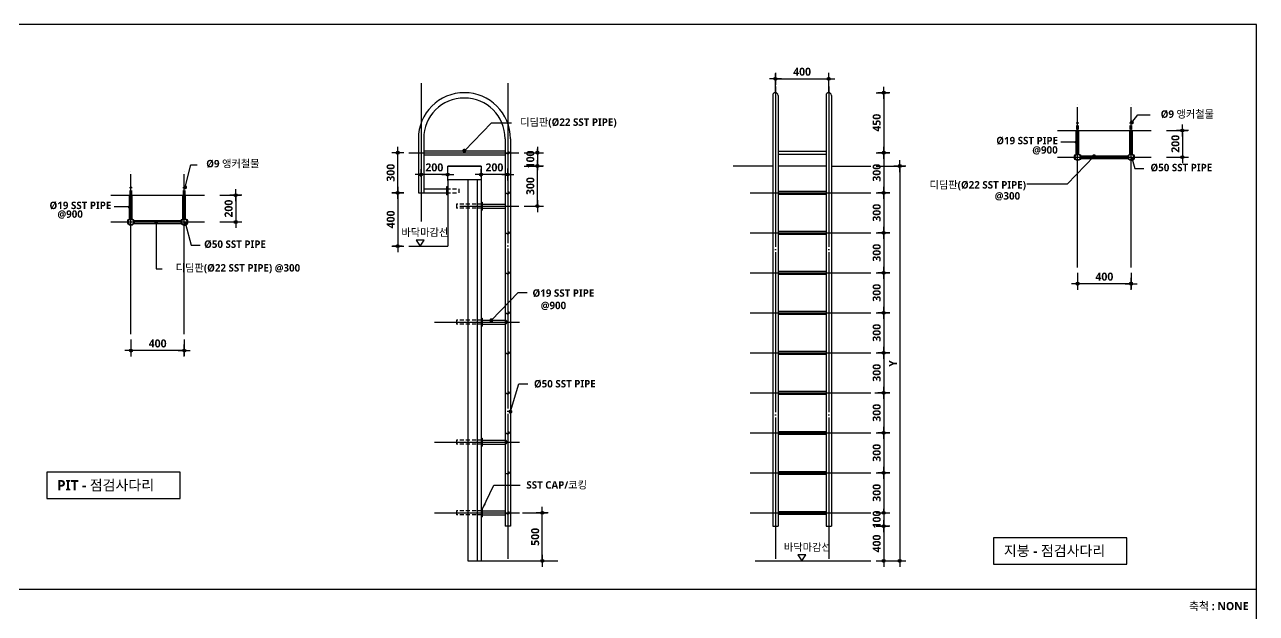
# Model space of a CAD drawing. Header units: millimetres. Extents: x 200 to 163856, y 0 to 163394.
# Drawn here: x 36280 to 40895, y 3533 to 5740 of the extents above; entities that cross this region are included whole.
import ezdxf
from ezdxf.enums import TextEntityAlignment as Align

# ---------------------------------------------------------------- set-up
doc = ezdxf.new("R2010")
doc.units = ezdxf.units.MM
doc.header["$LTSCALE"] = 10
doc.linetypes.add('CEN', pattern=[62, 60, -1, 0, -1])
doc.linetypes.add('HID', pattern=[2.3, 1.5, -0.8])
doc.layers.get('DEFPOINTS').update_dxf_attribs({"color": 181})
for name, color, linetype in [('A-ANNO-GRA1', 7, 'Continuous'), ('A-ANNO-LEAD', 4, 'Continuous'), ('A-ANNO-TEXT1', 7, 'Continuous'), ('A-ST-AXIS-DIM', 7, 'Continuous'), ('CEN', 1, 'CEN'), ('COL', 2, 'Continuous'), ('DIM', 4, 'Continuous'), ('ELE4', 4, 'Continuous'), ('HAT', 5, 'Continuous'), ('HID', 7, 'HID'), ('WALL', 3, 'Continuous')]:
    doc.layers.add(name, color=color, linetype=linetype)
doc.styles.add('2020음성 1차', font='')
doc.styles.get('2020음성 1차').set_extended_font_data('NanumGothic', bold=True)
doc.dimstyles.new('NDIM10', dxfattribs={"dimscale": 10, "dimtxt": 3, "dimasz": 0.75, "dimexe": 2, "dimexo": 2, "dimgap": 1, "dimtad": 1, "dimdec": 1, "dimdsep": 46, "dimtxsty": '2020음성 1차', "dimblk": 'Z_DOT', "dimcen": 3, "dimdle": 3, "dimclrd": 256, "dimclre": 256, "dimclrt": 3, "dimadec": 0, "dimazin": 0, "dimtfac": 1, "dimtdec": 1, "dimtix": 1, "dimtmove": 2, "dimatfit": 3, "dimfxl": 1, "dimtolj": 1, "dimtzin": 0, "dimlwd": -1, "dimlwe": -1, "dimarcsym": 0})

# ---------------------------------------------------------------- blocks, each defined once
blk = doc.blocks.new('Z_DOT')
at = {"layer": 'DIM', "color": 0}
for p, q in [((-3, 0), (3, 0)), ((0, -3), (0, 3))]:
    blk.add_line(p, q, dxfattribs=at)
for radius in [0.75, 0.375]:
    blk.add_circle((0, 0), radius, dxfattribs=at)
blk = doc.blocks.new('*D8298')
at = {"layer": 'A-ST-AXIS-DIM'}
for p, q in [((37694.4, 5109.8), (37657.7, 5109.8)), ((37677.7, 5102.3), (37677.7, 4917.3)), ((37694.4, 4909.8), (37657.7, 4909.8))]:
    blk.add_line(p, q, dxfattribs=at)
at = {"layer": 'DEFPOINTS', "color": 0}
for p in [(37714.4, 5109.8), (37677.7, 4909.8), (37714.4, 4909.8)]:
    blk.add_point(p, dxfattribs=at)
at = {"layer": 'A-ST-AXIS-DIM', "linetype": 'ByBlock', "xscale": 7.5, "yscale": 7.5, "zscale": 7.5}
for p, rotation in [((37677.7, 5109.8), 90), ((37677.7, 4909.8), 270)]:
    blk.add_blockref('Z_DOT', p, dxfattribs=dict(at, rotation=rotation))
at = {"layer": 'A-ST-AXIS-DIM', "color": 3, "insert": (37651.2, 5009.8), "char_height": 30, "attachment_point": 5, "rotation": 90, "style": '2020음성 1차'}
blk.add_mtext('\\A1;400', dxfattribs=at)
blk = doc.blocks.new('*D8299')
at = {"layer": 'A-ST-AXIS-DIM'}
for p, q in [((37699.4, 5259.8), (37657.7, 5259.8)), ((37677.7, 5117.3), (37677.7, 5252.3)), ((37699.4, 5109.8), (37657.7, 5109.8))]:
    blk.add_line(p, q, dxfattribs=at)
at = {"layer": 'DEFPOINTS', "color": 0}
for p in [(37677.7, 5259.8), (37719.4, 5259.8), (37719.4, 5109.8)]:
    blk.add_point(p, dxfattribs=at)
at = {"layer": 'A-ST-AXIS-DIM', "linetype": 'ByBlock', "xscale": 7.5, "yscale": 7.5, "zscale": 7.5}
for p, rotation in [((37677.7, 5259.8), 90), ((37677.7, 5109.8), 270)]:
    blk.add_blockref('Z_DOT', p, dxfattribs=dict(at, rotation=rotation))
at = {"layer": 'A-ST-AXIS-DIM', "color": 3, "insert": (37651.1, 5184.8), "char_height": 30, "attachment_point": 5, "rotation": 90, "style": '2020음성 1차'}
blk.add_mtext('\\A1;300', dxfattribs=at)
blk = doc.blocks.new('*D8300')
at = {"layer": 'A-ST-AXIS-DIM'}
for p, q in [((38151.1, 5209.8), (38220.9, 5209.8)), ((38200.9, 5067.3), (38200.9, 5202.3)), ((38151.1, 5059.8), (38220.9, 5059.8))]:
    blk.add_line(p, q, dxfattribs=at)
at = {"layer": 'DEFPOINTS', "color": 0}
for p in [(38131.1, 5209.8), (38200.9, 5209.8), (38131.1, 5059.8)]:
    blk.add_point(p, dxfattribs=at)
at = {"layer": 'A-ST-AXIS-DIM', "linetype": 'ByBlock', "xscale": 7.5, "yscale": 7.5, "zscale": 7.5}
for p, rotation in [((38200.9, 5209.8), 90), ((38200.9, 5059.8), 270)]:
    blk.add_blockref('Z_DOT', p, dxfattribs=dict(at, rotation=rotation))
at = {"layer": 'A-ST-AXIS-DIM', "color": 3, "insert": (38174.3, 5134.8), "char_height": 30, "attachment_point": 5, "rotation": 90, "style": '2020음성 1차'}
blk.add_mtext('\\A1;300', dxfattribs=at)
blk = doc.blocks.new('*D8301')
at = {"layer": 'A-ST-AXIS-DIM'}
for p, q in [((38200.9, 5267.3), (38200.9, 5274.8)), ((38151.1, 5259.8), (38220.9, 5259.8)), ((38200.9, 5259.8), (38200.9, 5209.8)), ((38151.1, 5209.8), (38220.9, 5209.8)), ((38200.9, 5202.3), (38200.9, 5194.8))]:
    blk.add_line(p, q, dxfattribs=at)
at = {"layer": 'DEFPOINTS', "color": 0}
for p in [(38131.1, 5259.8), (38131.1, 5209.8), (38200.9, 5209.8)]:
    blk.add_point(p, dxfattribs=at)
at = {"layer": 'A-ST-AXIS-DIM', "linetype": 'ByBlock', "xscale": 7.5, "yscale": 7.5, "zscale": 7.5}
for p, rotation in [((38200.9, 5259.8), 270), ((38200.9, 5209.8), 90)]:
    blk.add_blockref('Z_DOT', p, dxfattribs=dict(at, rotation=rotation))
at = {"layer": 'A-ST-AXIS-DIM', "color": 3, "insert": (38174.4, 5234.8), "char_height": 30, "attachment_point": 5, "rotation": 90, "style": '2020음성 1차'}
blk.add_mtext('\\A1;100', dxfattribs=at)
blk = doc.blocks.new('*D8302')
at = {"layer": 'A-ST-AXIS-DIM'}
for p, q in [((37989.8, 5169.8), (37989.8, 5198.1)), ((38082.3, 5178.1), (37997.3, 5178.1)), ((38089.8, 5169.8), (38089.8, 5198.1))]:
    blk.add_line(p, q, dxfattribs=at)
at = {"layer": 'DEFPOINTS', "color": 0}
for p in [(37989.8, 5178.1), (37989.8, 5149.8), (38089.8, 5149.8)]:
    blk.add_point(p, dxfattribs=at)
at = {"layer": 'A-ST-AXIS-DIM', "linetype": 'ByBlock', "xscale": 7.5, "yscale": 7.5, "zscale": 7.5, "rotation": 180}
blk.add_blockref('Z_DOT', (37989.8, 5178.1), dxfattribs=at)
at = {"layer": 'A-ST-AXIS-DIM', "linetype": 'ByBlock', "xscale": 7.5, "yscale": 7.5, "zscale": 7.5}
blk.add_blockref('Z_DOT', (38089.8, 5178.1), dxfattribs=at)
at = {"layer": 'A-ST-AXIS-DIM', "color": 3, "insert": (38039.8, 5204.6), "char_height": 30, "attachment_point": 5, "style": '2020음성 1차'}
blk.add_mtext('\\A1;200', dxfattribs=at)
blk = doc.blocks.new('*D8303')
at = {"layer": 'A-ST-AXIS-DIM'}
for p, q in [((37764.8, 5169.8), (37764.8, 5198.1)), ((37857.3, 5178.1), (37772.3, 5178.1)), ((37864.8, 5169.8), (37864.8, 5198.1))]:
    blk.add_line(p, q, dxfattribs=at)
at = {"layer": 'DEFPOINTS', "color": 0}
for p in [(37764.8, 5178.1), (37764.8, 5149.8), (37864.8, 5149.8)]:
    blk.add_point(p, dxfattribs=at)
at = {"layer": 'A-ST-AXIS-DIM', "linetype": 'ByBlock', "xscale": 7.5, "yscale": 7.5, "zscale": 7.5, "rotation": 180}
blk.add_blockref('Z_DOT', (37764.8, 5178.1), dxfattribs=at)
at = {"layer": 'A-ST-AXIS-DIM', "linetype": 'ByBlock', "xscale": 7.5, "yscale": 7.5, "zscale": 7.5}
blk.add_blockref('Z_DOT', (37864.8, 5178.1), dxfattribs=at)
at = {"layer": 'A-ST-AXIS-DIM', "color": 3, "insert": (37814.8, 5204.6), "char_height": 30, "attachment_point": 5, "style": '2020음성 1차'}
blk.add_mtext('\\A1;200', dxfattribs=at)
blk = doc.blocks.new('*D8304')
at = {"layer": 'A-ST-AXIS-DIM'}
for p, q in [((36677.9, 4559.4), (36677.9, 4498.2)), ((36877.9, 4559.4), (36877.9, 4498.2)), ((36870.4, 4518.2), (36685.4, 4518.2))]:
    blk.add_line(p, q, dxfattribs=at)
at = {"layer": 'DEFPOINTS', "color": 0}
for p in [(36677.9, 4579.4), (36877.9, 4579.4), (36677.9, 4518.2)]:
    blk.add_point(p, dxfattribs=at)
at = {"layer": 'A-ST-AXIS-DIM', "linetype": 'ByBlock', "xscale": 7.5, "yscale": 7.5, "zscale": 7.5, "rotation": 180}
blk.add_blockref('Z_DOT', (36677.9, 4518.2), dxfattribs=at)
at = {"layer": 'A-ST-AXIS-DIM', "linetype": 'ByBlock', "xscale": 7.5, "yscale": 7.5, "zscale": 7.5}
blk.add_blockref('Z_DOT', (36877.9, 4518.2), dxfattribs=at)
at = {"layer": 'A-ST-AXIS-DIM', "color": 3, "insert": (36777.9, 4544.6), "char_height": 30, "attachment_point": 5, "style": '2020음성 1차'}
blk.add_mtext('\\A1;400', dxfattribs=at)
blk = doc.blocks.new('*D8305')
at = {"layer": 'A-ST-AXIS-DIM'}
for p, q in [((37010.4, 5100.3), (37090.4, 5100.3)), ((37070.4, 5092.8), (37070.4, 5007.8)), ((37010.4, 5000.3), (37090.4, 5000.3))]:
    blk.add_line(p, q, dxfattribs=at)
at = {"layer": 'DEFPOINTS', "color": 0}
for p in [(36990.4, 5100.3), (36990.4, 5000.3), (37070.4, 5000.3)]:
    blk.add_point(p, dxfattribs=at)
at = {"layer": 'A-ST-AXIS-DIM', "linetype": 'ByBlock', "xscale": 7.5, "yscale": 7.5, "zscale": 7.5}
for p, rotation in [((37070.4, 5100.3), 90), ((37070.4, 5000.3), 270)]:
    blk.add_blockref('Z_DOT', p, dxfattribs=dict(at, rotation=rotation))
at = {"layer": 'A-ST-AXIS-DIM', "color": 3, "insert": (37043.9, 5050.3), "char_height": 30, "attachment_point": 5, "rotation": 90, "style": '2020음성 1차'}
blk.add_mtext('\\A1;200', dxfattribs=at)
blk = doc.blocks.new('DDOT')
at = {"color": 9}
for p, q in [((-1, 0), (1, 0)), ((0, -1), (0, 1))]:
    blk.add_line(p, q, dxfattribs=at)
for radius in [0.5, 0.25]:
    blk.add_circle((0, 0), radius, dxfattribs=at)
blk = doc.blocks.new('*D8318')
at = {"layer": 'A-ST-AXIS-DIM'}
for p, q in [((39498.8, 3917.3), (39498.8, 3924.8)), ((39470.5, 3909.8), (39518.8, 3909.8)), ((39498.8, 3909.8), (39498.8, 3859.8)), ((39470.5, 3859.8), (39518.8, 3859.8)), ((39498.8, 3852.3), (39498.8, 3844.8))]:
    blk.add_line(p, q, dxfattribs=at)
at = {"layer": 'DEFPOINTS', "color": 0}
for p in [(39450.5, 3909.8), (39450.5, 3859.8), (39498.8, 3859.8)]:
    blk.add_point(p, dxfattribs=at)
at = {"layer": 'A-ST-AXIS-DIM', "linetype": 'ByBlock', "xscale": 7.5, "yscale": 7.5, "zscale": 7.5}
for p, rotation in [((39498.8, 3909.8), 270), ((39498.8, 3859.8), 90)]:
    blk.add_blockref('Z_DOT', p, dxfattribs=dict(at, rotation=rotation))
at = {"layer": 'A-ST-AXIS-DIM', "color": 3, "insert": (39472.4, 3884.8), "char_height": 30, "attachment_point": 5, "rotation": 90, "style": '2020음성 1차'}
blk.add_mtext('\\A1;100', dxfattribs=at)
blk = doc.blocks.new('*D8319')
at = {"layer": 'A-ST-AXIS-DIM'}
for p, q in [((39470.5, 4059.8), (39518.8, 4059.8)), ((39498.8, 4052.3), (39498.8, 3917.3)), ((39470.5, 3909.8), (39518.8, 3909.8))]:
    blk.add_line(p, q, dxfattribs=at)
at = {"layer": 'DEFPOINTS', "color": 0}
for p in [(39450.5, 4059.8), (39450.5, 3909.8), (39498.8, 3909.8)]:
    blk.add_point(p, dxfattribs=at)
at = {"layer": 'A-ST-AXIS-DIM', "linetype": 'ByBlock', "xscale": 7.5, "yscale": 7.5, "zscale": 7.5}
for p, rotation in [((39498.8, 4059.8), 90), ((39498.8, 3909.8), 270)]:
    blk.add_blockref('Z_DOT', p, dxfattribs=dict(at, rotation=rotation))
at = {"layer": 'A-ST-AXIS-DIM', "color": 3, "insert": (39472.3, 3984.8), "char_height": 30, "attachment_point": 5, "rotation": 90, "style": '2020음성 1차'}
blk.add_mtext('\\A1;300', dxfattribs=at)
blk = doc.blocks.new('*D8320')
at = {"layer": 'A-ST-AXIS-DIM'}
for p, q in [((39470.5, 5109.8), (39518.8, 5109.8)), ((39498.8, 5102.3), (39498.8, 4967.3)), ((39470.5, 4959.8), (39518.8, 4959.8))]:
    blk.add_line(p, q, dxfattribs=at)
at = {"layer": 'DEFPOINTS', "color": 0}
for p in [(39450.5, 5109.8), (39450.5, 4959.8), (39498.8, 4959.8)]:
    blk.add_point(p, dxfattribs=at)
at = {"layer": 'A-ST-AXIS-DIM', "linetype": 'ByBlock', "xscale": 7.5, "yscale": 7.5, "zscale": 7.5}
for p, rotation in [((39498.8, 5109.8), 90), ((39498.8, 4959.8), 270)]:
    blk.add_blockref('Z_DOT', p, dxfattribs=dict(at, rotation=rotation))
at = {"layer": 'A-ST-AXIS-DIM', "color": 3, "insert": (39472.3, 5034.8), "char_height": 30, "attachment_point": 5, "rotation": 90, "style": '2020음성 1차'}
blk.add_mtext('\\A1;300', dxfattribs=at)
blk = doc.blocks.new('*D8321')
at = {"layer": 'A-ST-AXIS-DIM'}
for p, q in [((39470.5, 5259.8), (39518.8, 5259.8)), ((39498.8, 5252.3), (39498.8, 5117.3)), ((39470.5, 5109.8), (39518.8, 5109.8))]:
    blk.add_line(p, q, dxfattribs=at)
at = {"layer": 'DEFPOINTS', "color": 0}
for p in [(39450.5, 5259.8), (39450.5, 5109.8), (39498.8, 5109.8)]:
    blk.add_point(p, dxfattribs=at)
at = {"layer": 'A-ST-AXIS-DIM', "linetype": 'ByBlock', "xscale": 7.5, "yscale": 7.5, "zscale": 7.5}
for p, rotation in [((39498.8, 5259.8), 90), ((39498.8, 5109.8), 270)]:
    blk.add_blockref('Z_DOT', p, dxfattribs=dict(at, rotation=rotation))
at = {"layer": 'A-ST-AXIS-DIM', "color": 3, "insert": (39472.3, 5184.8), "char_height": 30, "attachment_point": 5, "rotation": 90, "style": '2020음성 1차'}
blk.add_mtext('\\A1;300', dxfattribs=at)
blk = doc.blocks.new('*D8322')
at = {"layer": 'A-ST-AXIS-DIM'}
for p, q in [((39092.7, 5485.8), (39092.7, 5556.9)), ((39292.7, 5485.8), (39292.7, 5556.9)), ((39100.2, 5536.9), (39285.2, 5536.9))]:
    blk.add_line(p, q, dxfattribs=at)
at = {"layer": 'DEFPOINTS', "color": 0}
for p in [(39292.7, 5536.9), (39092.7, 5465.8), (39292.7, 5465.8)]:
    blk.add_point(p, dxfattribs=at)
at = {"layer": 'A-ST-AXIS-DIM', "linetype": 'ByBlock', "xscale": 7.5, "yscale": 7.5, "zscale": 7.5, "rotation": 180}
blk.add_blockref('Z_DOT', (39092.7, 5536.9), dxfattribs=at)
at = {"layer": 'A-ST-AXIS-DIM', "linetype": 'ByBlock', "xscale": 7.5, "yscale": 7.5, "zscale": 7.5}
blk.add_blockref('Z_DOT', (39292.7, 5536.9), dxfattribs=at)
at = {"layer": 'A-ST-AXIS-DIM', "color": 3, "insert": (39192.7, 5563.3), "char_height": 30, "attachment_point": 5, "style": '2020음성 1차'}
blk.add_mtext('\\A1;400', dxfattribs=at)
blk = doc.blocks.new('*D8323')
at = {"layer": 'A-ST-AXIS-DIM'}
for p, q in [((39470.5, 3859.8), (39518.8, 3859.8)), ((39498.8, 3852.3), (39498.8, 3737.3)), ((39470.5, 3729.8), (39518.8, 3729.8))]:
    blk.add_line(p, q, dxfattribs=at)
at = {"layer": 'DEFPOINTS', "color": 0}
for p in [(39450.5, 3859.8), (39450.5, 3729.8), (39498.8, 3729.8)]:
    blk.add_point(p, dxfattribs=at)
at = {"layer": 'A-ST-AXIS-DIM', "linetype": 'ByBlock', "xscale": 7.5, "yscale": 7.5, "zscale": 7.5}
for p, rotation in [((39498.8, 3859.8), 89.99999999994868), ((39498.8, 3729.8), 269.9999999999487)]:
    blk.add_blockref('Z_DOT', p, dxfattribs=dict(at, rotation=rotation))
at = {"layer": 'A-ST-AXIS-DIM', "color": 3, "insert": (39472.4, 3794.8), "char_height": 30, "attachment_point": 5, "rotation": 90, "style": '2020음성 1차'}
blk.add_mtext('\\A1;400', dxfattribs=at)
blk = doc.blocks.new('*D8324')
at = {"layer": 'A-ST-AXIS-DIM'}
for p, q in [((39470.5, 5484.8), (39518.8, 5484.8)), ((39498.8, 5477.3), (39498.8, 5267.3)), ((39470.5, 5259.8), (39518.8, 5259.8))]:
    blk.add_line(p, q, dxfattribs=at)
at = {"layer": 'DEFPOINTS', "color": 0}
for p in [(39450.5, 5484.8), (39450.5, 5259.8), (39498.8, 5259.8)]:
    blk.add_point(p, dxfattribs=at)
at = {"layer": 'A-ST-AXIS-DIM', "linetype": 'ByBlock', "xscale": 7.5, "yscale": 7.5, "zscale": 7.5}
for p, rotation in [((39498.8, 5484.8), 90), ((39498.8, 5259.8), 270)]:
    blk.add_blockref('Z_DOT', p, dxfattribs=dict(at, rotation=rotation))
at = {"layer": 'A-ST-AXIS-DIM', "color": 3, "insert": (39472.3, 5372.3), "char_height": 30, "attachment_point": 5, "rotation": 90, "style": '2020음성 1차'}
blk.add_mtext('\\A1;450', dxfattribs=at)
blk = doc.blocks.new('*D8325')
at = {"layer": 'A-ST-AXIS-DIM'}
for p, q in [((39470.5, 5209.8), (39578.8, 5209.8)), ((39558.8, 5202.3), (39558.8, 3737.3)), ((39470.5, 3729.8), (39578.8, 3729.8))]:
    blk.add_line(p, q, dxfattribs=at)
at = {"layer": 'DEFPOINTS', "color": 0}
for p in [(39450.5, 5209.8), (39450.5, 3729.8), (39558.8, 3729.8)]:
    blk.add_point(p, dxfattribs=at)
at = {"layer": 'A-ST-AXIS-DIM', "linetype": 'ByBlock', "xscale": 7.5, "yscale": 7.5, "zscale": 7.5}
for p, rotation in [((39558.8, 5209.8), 89.9999999999955), ((39558.8, 3729.8), 269.9999999999955)]:
    blk.add_blockref('Z_DOT', p, dxfattribs=dict(at, rotation=rotation))
at = {"layer": 'A-ST-AXIS-DIM', "color": 3, "insert": (39532.8, 4469.8), "char_height": 30, "attachment_point": 5, "rotation": 90, "style": '2020음성 1차'}
blk.add_mtext('\\A1;Y', dxfattribs=at)
blk = doc.blocks.new('*D8326')
at = {"layer": 'A-ST-AXIS-DIM'}
for p, q in [((39470.5, 4209.8), (39518.8, 4209.8)), ((39498.8, 4202.3), (39498.8, 4067.3)), ((39470.5, 4059.8), (39518.8, 4059.8))]:
    blk.add_line(p, q, dxfattribs=at)
at = {"layer": 'DEFPOINTS', "color": 0}
for p in [(39450.5, 4209.8), (39450.5, 4059.8), (39498.8, 4059.8)]:
    blk.add_point(p, dxfattribs=at)
at = {"layer": 'A-ST-AXIS-DIM', "linetype": 'ByBlock', "xscale": 7.5, "yscale": 7.5, "zscale": 7.5}
for p, rotation in [((39498.8, 4209.8), 90), ((39498.8, 4059.8), 270)]:
    blk.add_blockref('Z_DOT', p, dxfattribs=dict(at, rotation=rotation))
at = {"layer": 'A-ST-AXIS-DIM', "color": 3, "insert": (39472.3, 4134.8), "char_height": 30, "attachment_point": 5, "rotation": 90, "style": '2020음성 1차'}
blk.add_mtext('\\A1;300', dxfattribs=at)
blk = doc.blocks.new('*D8327')
at = {"layer": 'A-ST-AXIS-DIM'}
for p, q in [((39470.5, 4809.8), (39518.8, 4809.8)), ((39498.8, 4802.3), (39498.8, 4667.3)), ((39470.5, 4659.8), (39518.8, 4659.8))]:
    blk.add_line(p, q, dxfattribs=at)
at = {"layer": 'DEFPOINTS', "color": 0}
for p in [(39450.5, 4809.8), (39450.5, 4659.8), (39498.8, 4659.8)]:
    blk.add_point(p, dxfattribs=at)
at = {"layer": 'A-ST-AXIS-DIM', "linetype": 'ByBlock', "xscale": 7.5, "yscale": 7.5, "zscale": 7.5}
for p, rotation in [((39498.8, 4809.8), 90), ((39498.8, 4659.8), 270)]:
    blk.add_blockref('Z_DOT', p, dxfattribs=dict(at, rotation=rotation))
at = {"layer": 'A-ST-AXIS-DIM', "color": 3, "insert": (39472.3, 4734.8), "char_height": 30, "attachment_point": 5, "rotation": 90, "style": '2020음성 1차'}
blk.add_mtext('\\A1;300', dxfattribs=at)
blk = doc.blocks.new('*D8328')
at = {"layer": 'A-ST-AXIS-DIM'}
for p, q in [((39470.5, 4959.8), (39518.8, 4959.8)), ((39498.8, 4952.3), (39498.8, 4817.3)), ((39470.5, 4809.8), (39518.8, 4809.8))]:
    blk.add_line(p, q, dxfattribs=at)
at = {"layer": 'DEFPOINTS', "color": 0}
for p in [(39450.5, 4959.8), (39450.5, 4809.8), (39498.8, 4809.8)]:
    blk.add_point(p, dxfattribs=at)
at = {"layer": 'A-ST-AXIS-DIM', "linetype": 'ByBlock', "xscale": 7.5, "yscale": 7.5, "zscale": 7.5}
for p, rotation in [((39498.8, 4959.8), 90), ((39498.8, 4809.8), 270)]:
    blk.add_blockref('Z_DOT', p, dxfattribs=dict(at, rotation=rotation))
at = {"layer": 'A-ST-AXIS-DIM', "color": 3, "insert": (39472.3, 4884.8), "char_height": 30, "attachment_point": 5, "rotation": 90, "style": '2020음성 1차'}
blk.add_mtext('\\A1;300', dxfattribs=at)
blk = doc.blocks.new('*D8329')
at = {"layer": 'A-ST-AXIS-DIM'}
for p, q in [((39470.5, 4509.8), (39518.8, 4509.8)), ((39498.8, 4502.3), (39498.8, 4367.3)), ((39470.5, 4359.8), (39518.8, 4359.8))]:
    blk.add_line(p, q, dxfattribs=at)
at = {"layer": 'DEFPOINTS', "color": 0}
for p in [(39450.5, 4509.8), (39450.5, 4359.8), (39498.8, 4359.8)]:
    blk.add_point(p, dxfattribs=at)
at = {"layer": 'A-ST-AXIS-DIM', "linetype": 'ByBlock', "xscale": 7.5, "yscale": 7.5, "zscale": 7.5}
for p, rotation in [((39498.8, 4509.8), 90), ((39498.8, 4359.8), 270)]:
    blk.add_blockref('Z_DOT', p, dxfattribs=dict(at, rotation=rotation))
at = {"layer": 'A-ST-AXIS-DIM', "color": 3, "insert": (39472.3, 4434.8), "char_height": 30, "attachment_point": 5, "rotation": 90, "style": '2020음성 1차'}
blk.add_mtext('\\A1;300', dxfattribs=at)
blk = doc.blocks.new('*D8330')
at = {"layer": 'A-ST-AXIS-DIM'}
for p, q in [((39470.5, 4659.8), (39518.8, 4659.8)), ((39498.8, 4652.3), (39498.8, 4517.3)), ((39470.5, 4509.8), (39518.8, 4509.8))]:
    blk.add_line(p, q, dxfattribs=at)
at = {"layer": 'DEFPOINTS', "color": 0}
for p in [(39450.5, 4659.8), (39450.5, 4509.8), (39498.8, 4509.8)]:
    blk.add_point(p, dxfattribs=at)
at = {"layer": 'A-ST-AXIS-DIM', "linetype": 'ByBlock', "xscale": 7.5, "yscale": 7.5, "zscale": 7.5}
for p, rotation in [((39498.8, 4659.8), 90), ((39498.8, 4509.8), 270)]:
    blk.add_blockref('Z_DOT', p, dxfattribs=dict(at, rotation=rotation))
at = {"layer": 'A-ST-AXIS-DIM', "color": 3, "insert": (39472.3, 4584.8), "char_height": 30, "attachment_point": 5, "rotation": 90, "style": '2020음성 1차'}
blk.add_mtext('\\A1;300', dxfattribs=at)
blk = doc.blocks.new('*D8331')
at = {"layer": 'A-ST-AXIS-DIM'}
for p, q in [((39470.5, 4359.8), (39518.8, 4359.8)), ((39498.8, 4352.3), (39498.8, 4217.3)), ((39470.5, 4209.8), (39518.8, 4209.8))]:
    blk.add_line(p, q, dxfattribs=at)
at = {"layer": 'DEFPOINTS', "color": 0}
for p in [(39450.5, 4359.8), (39450.5, 4209.8), (39498.8, 4209.8)]:
    blk.add_point(p, dxfattribs=at)
at = {"layer": 'A-ST-AXIS-DIM', "linetype": 'ByBlock', "xscale": 7.5, "yscale": 7.5, "zscale": 7.5}
for p, rotation in [((39498.8, 4359.8), 90), ((39498.8, 4209.8), 270)]:
    blk.add_blockref('Z_DOT', p, dxfattribs=dict(at, rotation=rotation))
at = {"layer": 'A-ST-AXIS-DIM', "color": 3, "insert": (39472.3, 4284.8), "char_height": 30, "attachment_point": 5, "rotation": 90, "style": '2020음성 1차'}
blk.add_mtext('\\A1;300', dxfattribs=at)
blk = doc.blocks.new('*D8332')
at = {"layer": 'A-ST-AXIS-DIM'}
for p, q in [((38144.5, 3909.8), (38239.1, 3909.8)), ((38219.1, 3737.3), (38219.1, 3902.3)), ((38144.5, 3729.8), (38239.1, 3729.8))]:
    blk.add_line(p, q, dxfattribs=at)
at = {"layer": 'DEFPOINTS', "color": 0}
for p in [(38124.5, 3909.8), (38219.1, 3909.8), (38124.5, 3729.8)]:
    blk.add_point(p, dxfattribs=at)
at = {"layer": 'A-ST-AXIS-DIM', "linetype": 'ByBlock', "xscale": 7.5, "yscale": 7.5, "zscale": 7.5}
for p, rotation in [((38219.1, 3909.8), 89.99999999996295), ((38219.1, 3729.8), 269.999999999963)]:
    blk.add_blockref('Z_DOT', p, dxfattribs=dict(at, rotation=rotation))
at = {"layer": 'A-ST-AXIS-DIM', "color": 3, "insert": (38192.6, 3819.8), "char_height": 30, "attachment_point": 5, "rotation": 90, "style": '2020음성 1차'}
blk.add_mtext('\\A1;500', dxfattribs=at)
blk = doc.blocks.new('*D8333')
at = {"layer": 'A-ST-AXIS-DIM'}
for p, q in [((40225.3, 4810), (40225.3, 4748.8)), ((40425.4, 4810), (40425.4, 4748.8)), ((40417.9, 4768.8), (40232.8, 4768.8))]:
    blk.add_line(p, q, dxfattribs=at)
at = {"layer": 'DEFPOINTS', "color": 0}
for p in [(40225.3, 4830), (40425.4, 4830), (40225.3, 4768.8)]:
    blk.add_point(p, dxfattribs=at)
at = {"layer": 'A-ST-AXIS-DIM', "linetype": 'ByBlock', "xscale": 7.5, "yscale": 7.5, "zscale": 7.5, "rotation": 180}
blk.add_blockref('Z_DOT', (40225.3, 4768.8), dxfattribs=at)
at = {"layer": 'A-ST-AXIS-DIM', "linetype": 'ByBlock', "xscale": 7.5, "yscale": 7.5, "zscale": 7.5}
blk.add_blockref('Z_DOT', (40425.4, 4768.8), dxfattribs=at)
at = {"layer": 'A-ST-AXIS-DIM', "color": 3, "insert": (40325.4, 4795.2), "char_height": 30, "attachment_point": 5, "style": '2020음성 1차'}
blk.add_mtext('\\A1;400', dxfattribs=at)
blk = doc.blocks.new('*D8334')
at = {"layer": 'A-ST-AXIS-DIM'}
for p, q in [((40557.9, 5343.2), (40637.9, 5343.2)), ((40617.9, 5335.7), (40617.9, 5250.6)), ((40557.9, 5243.1), (40637.9, 5243.1))]:
    blk.add_line(p, q, dxfattribs=at)
at = {"layer": 'DEFPOINTS', "color": 0}
for p in [(40537.9, 5343.2), (40537.9, 5243.1), (40617.9, 5243.1)]:
    blk.add_point(p, dxfattribs=at)
at = {"layer": 'A-ST-AXIS-DIM', "linetype": 'ByBlock', "xscale": 7.5, "yscale": 7.5, "zscale": 7.5}
for p, rotation in [((40617.9, 5343.2), 90), ((40617.9, 5243.1), 270)]:
    blk.add_blockref('Z_DOT', p, dxfattribs=dict(at, rotation=rotation))
at = {"layer": 'A-ST-AXIS-DIM', "color": 3, "insert": (40591.4, 5293.2), "char_height": 30, "attachment_point": 5, "rotation": 90, "style": '2020음성 1차'}
blk.add_mtext('\\A1;200', dxfattribs=at)

msp = doc.modelspace()

# ---------------------------------------------------------------- linework, layer by layer
at = {"layer": 'A-ANNO-GRA1'}
msp.add_line((33800, 3623.92833), (40894.9654, 3623.92833), dxfattribs=at)
at = {"layer": 'A-ANNO-LEAD'}
for p, q in [((40428.38238, 5373.16969), (40450.31583, 5402.10329)), ((40450.31583, 5402.10329), (40496.42001, 5402.10329)), ((37927.32938, 5267.28558), (38028.38508, 5371.99119)), ((38028.38508, 5371.99119), (38103.64495, 5371.99119)), ((40221.63655, 5299.37151), (40162.5785, 5299.37151)), ((40286.92025, 5246.76906), (40185.86455, 5142.06345)), ((40429.94638, 5235.5589), (40439.44802, 5200.09828)), ((36880.89969, 5130.27386), (36902.83313, 5214.70746)), ((36902.83313, 5214.70746), (36925.88523, 5214.70746)), ((40439.44802, 5200.09828), (40472.9402, 5200.09828)), ((40185.86455, 5142.06345), (40035.34481, 5142.06345)), ((36674.15385, 5056.47568), (36615.09581, 5056.47568)), ((36772.30638, 4999.79428), (36772.30638, 4824.11775)), ((36882.46368, 4992.66307), (36903.84238, 4912.87667)), ((36903.84238, 4912.87667), (36937.33456, 4912.87667)), ((36772.30638, 4824.11775), (36795.35847, 4824.11775)), ((38028.31528, 4631.53628), (38129.37098, 4736.24189)), ((38129.37098, 4736.24189), (38162.86316, 4736.24189)), ((38099.87181, 4289.21269), (38131.55637, 4393.9183)), ((38131.55637, 4393.9183), (38165.04855, 4393.9183)), ((37994.32938, 3922.42955), (38038.20651, 4013.63167)), ((38038.20651, 4013.63167), (38136.40786, 4013.63167))]:
    msp.add_line(p, q, dxfattribs=at)
at = {"layer": 'A-ANNO-LEAD', "const_width": 7.5}
for points in [[(40424.63238, 5373.16969, 1), (40432.13238, 5373.16969, 1)], [(37923.70716, 5268.25615, 1), (37930.9516, 5266.31501, 1)], [(40218.01432, 5298.40094, -1), (40225.25877, 5300.34208, -1)], [(40290.54247, 5245.79849, 1), (40283.29803, 5247.73963, 1)], [(40426.32416, 5234.58833, -1), (40433.5686, 5236.52947, -1)], [(36877.14969, 5130.27386, 1), (36884.64969, 5130.27386, 1)], [(36670.53163, 5055.5051, -1), (36677.77607, 5057.44625, -1)], [(36768.55638, 4999.79428, -1), (36776.05638, 4999.79428, -1)], [(36878.84146, 4991.6925, -1), (36886.0859, 4993.63364, -1)], [(38024.69306, 4632.50685, 1), (38031.93751, 4630.5657, 1)], [(38096.24959, 4290.18326, 1), (38103.49403, 4288.24212, 1)]]:
    msp.add_lwpolyline(points, format="xyb", close=True, dxfattribs=at)
at = {"layer": 'A-ANNO-LEAD'}
msp.add_lwpolyline([(37994.32938, 3922.42955, 0, 7.5, 0), (38004.08391, 3942.70513, 0, 0, 0)], format="xyseb", dxfattribs=at)
at = {"layer": 'A-ANNO-TEXT1'}
for p, q in [((37774.82938, 5267.28558), (38079.82938, 5267.28558)), ((37774.82938, 5252.28558), (38079.82938, 5252.28558)), ((37864.82938, 5159.78558), (37864.82938, 5209.78558)), ((37864.82938, 5209.78558), (37989.82938, 5209.78558)), ((37989.82938, 5209.78558), (37864.82938, 5209.78558)), ((37989.82938, 5209.78558), (37989.82938, 3729.7847)), ((39082.73757, 5209.78558), (38934.9488, 5209.78558)), ((39282.73757, 5209.78558), (39102.73757, 5209.78558)), ((39302.73757, 5209.78558), (39450.52634, 5209.78558)), ((37774.82938, 5124.78558), (37864.82938, 5124.78558)), ((37864.82938, 5132.28558), (37860.32938, 5132.28558)), ((37860.32938, 5132.28558), (37860.32938, 5102.28558)), ((37864.82938, 5159.78558), (37939.82938, 5159.78558)), ((37864.82938, 5159.78558), (37864.82938, 4909.78558)), ((37939.82938, 5159.78558), (37989.82938, 5159.78558)), ((37939.82938, 5159.78558), (37939.82938, 3729.7847)), ((37974.82938, 5159.78558), (37974.82938, 3729.7847)), ((37774.82938, 5109.78558), (37864.82938, 5109.78558)), ((37864.82938, 5102.28558), (37860.32938, 5102.28558)), ((37989.82938, 5074.78558), (37994.32938, 5074.78558)), ((37989.82938, 5044.78558), (37994.32938, 5044.78558)), ((37994.32938, 5074.78558), (37994.32938, 5044.78558)), ((37994.32938, 5067.28558), (38079.82938, 5067.28558)), ((37994.32938, 5052.28558), (38079.82938, 5052.28558)), ((37719.36738, 4909.78558), (37864.82938, 4909.78558)), ((37776.73421, 4932.28558), (37746.73421, 4932.28558)), ((37746.73421, 4932.28558), (37761.73421, 4909.78558)), ((37761.73421, 4909.78558), (37776.73421, 4932.28558)), ((37989.82938, 4639.78558), (37994.32938, 4639.78558)), ((37994.32938, 4639.78558), (37994.32938, 4609.78558)), ((37994.32938, 4632.28558), (38079.82938, 4632.28558)), ((37994.32938, 4617.28558), (38079.82938, 4617.28558)), ((37989.82938, 4609.78558), (37994.32938, 4609.78558)), ((37989.82938, 4189.78558), (37994.32938, 4189.78558)), ((37989.82938, 4159.78558), (37994.32938, 4159.78558)), ((37994.32938, 4189.78558), (37994.32938, 4159.78558)), ((37994.32938, 4182.28558), (38079.82938, 4182.28558)), ((37994.32938, 4167.28558), (38079.82938, 4167.28558)), ((37989.82938, 3924.78558), (37994.32938, 3924.78558)), ((37994.32938, 3924.78558), (37994.32938, 3894.78558)), ((37989.82938, 3894.78558), (37994.32938, 3894.78558)), ((37994.32938, 3917.28558), (38079.82938, 3917.28558)), ((37994.32938, 3902.28558), (38079.82938, 3902.28558)), ((39176.82977, 3752.2847), (39191.82977, 3729.7847)), ((39206.82977, 3752.2847), (39176.82977, 3752.2847)), ((39191.82977, 3729.7847), (39206.82977, 3752.2847)), ((37939.82938, 3729.7847), (38277.09979, 3729.7847)), ((39016.8279, 3729.7847), (39450.52634, 3729.7847))]:
    msp.add_line(p, q, dxfattribs=at)
for points in [[(36862.34625, 4062.5966), (36362.34625, 4062.5966), (36362.34625, 3963.6955), (36862.34625, 3963.6955)], [(40409.82895, 3816.58461), (39909.82895, 3816.58461), (39909.82895, 3717.68351), (40409.82895, 3717.68351)]]:
    msp.add_lwpolyline(points, close=True, dxfattribs=at)
for centre in [(38079.82938, 4624.78558), (38079.82938, 4174.78558)]:
    msp.add_arc(centre, 7.5, 270, 90, dxfattribs=at)
at = {"layer": 'A-ST-AXIS-DIM'}
msp.add_line((39465.52634, 4359.78558), (39513.82166, 4359.78558), dxfattribs=at)
at = {"layer": 'CEN'}
for p, q in [((37764.82938, 5520.96691), (37764.82938, 5002.02825)), ((38089.82938, 5520.96691), (38089.82938, 3736.9989)), ((39092.73757, 5507.45516), (39092.73757, 3736.9989)), ((39292.73757, 5507.45516), (39292.73757, 3736.9989)), ((40225.3467, 4829.99195), (40225.3467, 5444.7117)), ((40425.38186, 4829.99195), (40425.38186, 5444.7117)), ((37719.36738, 5259.78558), (38131.1405, 5259.78558)), ((40150.33352, 5243.14684), (40500.39504, 5243.14684)), ((36677.86401, 4579.42141), (36677.86401, 5193.48772)), ((36877.89916, 4579.42141), (36877.89916, 5193.48772)), ((38997.63006, 5109.78558), (39450.52634, 5109.78558)), ((37909.90929, 5059.78558), (38131.1405, 5059.78558)), ((36602.85082, 5000.25101), (36952.91234, 5000.25101)), ((38997.63006, 4959.78558), (39450.52634, 4959.78558)), ((38997.63006, 4809.78558), (39450.52634, 4809.78558)), ((37815.86336, 4624.78558), (38133.50014, 4624.78558)), ((38997.63006, 4659.78558), (39450.52634, 4659.78558)), ((38997.63006, 4509.78558), (39450.52634, 4509.78558)), ((38997.63006, 4359.78558), (39450.52634, 4359.78558)), ((38997.63006, 4209.78558), (39450.52634, 4209.78558)), ((37815.86336, 4174.78558), (38133.50014, 4174.78558)), ((38997.63006, 4059.78558), (39450.52634, 4059.78558)), ((37815.86336, 3909.78558), (38133.50014, 3909.78558)), ((38997.63006, 3909.78558), (39450.52634, 3909.78558))]:
    msp.add_line(p, q, dxfattribs=at)
at = {"layer": 'COL'}
for p, q in [((40150.33352, 5343.16442), (40500.39504, 5343.16442)), ((36602.85082, 5100.26858), (36952.91234, 5100.26858))]:
    msp.add_line(p, q, dxfattribs=at)
at = {"layer": 'DEFPOINTS'}
msp.add_lwpolyline([(33800, 200), (40894.9654, 200), (40894.9654, 5740), (33800, 5740)], close=True, dxfattribs=at)
at = {"layer": 'ELE4'}
for p, q in [((39082.73757, 5474.78558), (39082.73757, 3859.78558)), ((39102.73757, 5474.78558), (39102.73757, 3859.78558)), ((39282.73757, 5474.78558), (39282.73757, 3859.78558)), ((39302.73757, 5474.78558), (39302.73757, 3859.78558)), ((37754.82938, 5312.28558), (37754.82938, 5109.78558)), ((37774.82938, 5312.28558), (37774.82938, 5109.78558)), ((38079.82938, 5312.28558), (38079.82938, 3859.78558)), ((38099.82938, 5312.28558), (38099.82938, 3859.78558)), ((40220.34583, 5254.60529), (40220.34583, 5343.16442)), ((40230.34758, 5254.60529), (40230.34758, 5343.16442)), ((40420.38098, 5254.60529), (40420.38098, 5343.16442)), ((40430.38274, 5254.60529), (40430.38274, 5343.16442)), ((39102.73757, 5265.28558), (39282.73757, 5265.28558)), ((39102.73757, 5254.28558), (39282.73757, 5254.28558)), ((40236.57365, 5248.64781), (40414.15491, 5248.64781)), ((40236.57365, 5237.64587), (40414.15491, 5237.64587)), ((36672.86313, 5011.70946), (36672.86313, 5100.26858)), ((36682.86489, 5011.70946), (36682.86489, 5100.26858)), ((36872.89828, 5011.70946), (36872.89828, 5100.26858)), ((36882.90004, 5011.70946), (36882.90004, 5100.26858)), ((37754.82938, 5109.78558), (37774.82938, 5109.78558)), ((39102.73757, 5115.28558), (39282.73757, 5115.28558)), ((39102.73757, 5104.28558), (39282.73757, 5104.28558)), ((36689.09095, 5005.75197), (36866.67221, 5005.75197)), ((36689.09095, 4994.75004), (36866.67221, 4994.75004)), ((39102.73757, 4965.28558), (39282.73757, 4965.28558)), ((39102.73757, 4954.28558), (39282.73757, 4954.28558)), ((39102.73757, 4815.28558), (39282.73757, 4815.28558)), ((39102.73757, 4804.28558), (39282.73757, 4804.28558)), ((39102.73757, 4665.28558), (39282.73757, 4665.28558)), ((39102.73757, 4654.28558), (39282.73757, 4654.28558)), ((39102.73757, 4515.28558), (39282.73757, 4515.28558)), ((39102.73757, 4504.28558), (39282.73757, 4504.28558)), ((39102.73757, 4365.28558), (39282.73757, 4365.28558)), ((39102.73757, 4354.28558), (39282.73757, 4354.28558)), ((39102.73757, 4215.28558), (39282.73757, 4215.28558)), ((39102.73757, 4204.28558), (39282.73757, 4204.28558)), ((39102.73757, 4065.28558), (39282.73757, 4065.28558)), ((39102.73757, 4054.28558), (39282.73757, 4054.28558)), ((39102.73757, 3915.28558), (39282.73757, 3915.28558)), ((39102.73757, 3904.28558), (39282.73757, 3904.28558)), ((38099.82938, 3859.78558), (38079.82938, 3859.78558)), ((39082.73757, 3859.78558), (39102.73757, 3859.78558)), ((39282.73757, 3859.78558), (39302.73757, 3859.78558))]:
    msp.add_line(p, q, dxfattribs=at)
for centre, radius in [((37927.32938, 5312.28558), 172.5), ((37927.32938, 5312.28558), 152.5), ((39092.73757, 5474.78558), 10), ((39292.73757, 5474.78558), 10)]:
    msp.add_arc(centre, radius, 0, 180, dxfattribs=at)
at = {"layer": 'HAT'}
for centre in [(40225.3467, 5243.14684), (40425.38186, 5243.14684), (36677.86401, 5000.25101), (36877.89916, 5000.25101)]:
    msp.add_circle(centre, 10.50185, dxfattribs=at)
at = {"layer": 'HID'}
for p, q in [((40222.34618, 5254.60529), (40222.34618, 5373.16969)), ((40228.34723, 5254.60529), (40228.34723, 5373.16969)), ((40422.38133, 5254.60529), (40422.38133, 5373.16969)), ((40422.38133, 5373.16969), (40428.38238, 5373.16969)), ((40428.38238, 5254.60529), (40428.38238, 5373.16969)), ((36674.86348, 5130.27386), (36680.86453, 5130.27386)), ((36674.86348, 5011.70946), (36674.86348, 5130.27386)), ((36680.86453, 5011.70946), (36680.86453, 5130.27386)), ((36874.89863, 5011.70946), (36874.89863, 5130.27386)), ((36874.89863, 5130.27386), (36880.89969, 5130.27386)), ((36880.89969, 5011.70946), (36880.89969, 5130.27386)), ((37860.32938, 5124.78558), (37906.20693, 5124.78558)), ((37906.20693, 5124.78558), (37906.20693, 5109.78558)), ((37860.32938, 5109.78558), (37906.20693, 5109.78558)), ((37897.39264, 5067.28558), (37897.39264, 5052.28558)), ((37994.32938, 5067.28558), (37897.39264, 5067.28558)), ((37994.32938, 5052.28558), (37897.39264, 5052.28558)), ((37897.39264, 4632.28558), (37897.39264, 4617.28558)), ((37994.32938, 4632.28558), (37897.39264, 4632.28558)), ((37994.32938, 4617.28558), (37897.39264, 4617.28558)), ((37897.39264, 4182.28558), (37897.39264, 4167.28558)), ((37994.32938, 4182.28558), (37897.39264, 4182.28558)), ((37994.32938, 4167.28558), (37897.39264, 4167.28558)), ((37897.39264, 3917.28558), (37897.39264, 3902.28558)), ((37994.32938, 3917.28558), (37897.39264, 3917.28558)), ((37994.32938, 3902.28558), (37897.39264, 3902.28558))]:
    msp.add_line(p, q, dxfattribs=at)
for centre in [(38089.82938, 5259.78558), (38089.82938, 5109.78558), (38089.82938, 4959.78558), (38089.82938, 4809.78558), (38089.82938, 4659.78558), (38089.82938, 4509.78558), (38089.82938, 4359.78558), (38089.82938, 4209.78558), (38089.82938, 4059.78558), (38089.82938, 3909.78558)]:
    msp.add_circle(centre, 5, dxfattribs=at)
at = {"layer": 'WALL'}
for centre in [(40225.3467, 5243.14684), (40425.38186, 5243.14684), (36677.86401, 5000.25101), (36877.89916, 5000.25101)]:
    msp.add_circle(centre, 12.5022, dxfattribs=at)

# ---------------------------------------------------------------- block references
at = {"layer": 'A-ST-AXIS-DIM', "xscale": 7.5, "yscale": 7.5, "zscale": 7.5, "rotation": 90}
msp.add_blockref('DDOT', (39498.82166, 4359.78558), dxfattribs=at)

# ---------------------------------------------------------------- texts
at = {"layer": 'A-ANNO-TEXT1', "style": '2020음성 1차'}
for s, p in [('Ø9 앵커철물', (40736.32185, 5390.73639)), ('디딤판(Ø22 SST PIPE)', (38497.88719, 5360.52759)), ('Ø19 SST PIPE', (40151.80987, 5291.3014)), ('@900', (40150.64312, 5256.3014)), ('Ø9 앵커철물', (37159.95364, 5204.8181)), ('Ø50 SST PIPE', (40729.51654, 5190.20892)), ('디딤판(Ø22 SST PIPE)', (40031.74605, 5125.45097)), ('Ø19 SST PIPE', (36604.32717, 5048.40557)), ('@300', (40009.86619, 5084.02394)), ('@900', (36497.80479, 5015.86602)), ('Ø50 SST PIPE', (37183.50308, 4902.98731)), ('디딤판(Ø22 SST PIPE) @300', (37312.00252, 4814.22838)), ('Ø19 SST PIPE', (38414.11918, 4719.76982)), ('@900', (38308.72449, 4673.38422)), ('Ø50 SST PIPE', (38419.45427, 4379.79361)), ('SST CAP/코킹', (38386.98375, 4000.29853))]:
    msp.add_text(s, height=28, dxfattribs=at).set_placement(p, align=Align.RIGHT)
for s, height, p in [('바닥마감선', 28, (37691.31746, 4947.13683)), ('PIT - 점검사다리', 38.4615385, (36401.39139, 3994.26267)), ('바닥마감선', 28, (39124.75068, 3767.13595)), ('지붕 - 점검사다리', 38.461538, (39948.87409, 3748.25068))]:
    msp.add_text(s, height=height, dxfattribs=at).set_placement(p)
at = {"layer": 'A-ANNO-TEXT1', "linetype": 'Continuous', "style": '2020음성 1차'}
msp.add_text('축척 : NONE', height=30, dxfattribs=at).set_placement((40642.36889, 3545.05478))

# ---------------------------------------------------------------- dimensions: what is measured, and where the dimension line sits
at = {"layer": 'A-ST-AXIS-DIM'}
for p1, p2, distance, text, picture, middle in [((39092.73757, 5465.75785), (39292.73757, 5465.75785), 71.13803, '400', '*D8322', (39192.73757, 5563.34475)), ((39450.52634, 5484.78558), (39450.52634, 5259.78558), 48.29532, '450', '*D8324', (39472.33018, 5372.28558)), ((40537.88186, 5343.16442), (40537.88186, 5243.14684), 80.00676, '200', '*D8334', (40591.39714, 5293.15563)), ((37719.36738, 5109.78558), (37719.36738, 5259.78558), 41.70996, '300', '*D8299', (37651.10202, 5184.78558)), ((38131.1405, 5259.78558), (38131.1405, 5209.78558), 69.75641, '100', '*D8301', (38174.44805, 5234.78558)), ((39450.52634, 5259.78558), (39450.52634, 5109.78558), 48.29532, '300', '*D8321', (39472.26626, 5184.78558)), ((37864.82938, 5149.80597), (37764.82938, 5149.80597), -28.29009, '200', '*D8303', (37814.82938, 5204.58753)), ((38089.82938, 5149.80597), (37989.82938, 5149.80597), -28.29009, '200', '*D8302', (38039.82938, 5204.58753)), ((38131.1405, 5059.78558), (38131.1405, 5209.78558), -69.75641, '300', '*D8300', (38174.34152, 5134.78558)), ((39450.52634, 5209.78558), (39450.52634, 3729.7847), 108.29532, 'Y', '*D8325', (39532.75632, 4469.78514)), ((37714.36738, 5109.78558), (37714.36738, 4909.78558), -36.70996, '400', '*D8298', (37651.20855, 5009.78558)), ((39450.52634, 5109.78558), (39450.52634, 4959.78558), 48.29532, '300', '*D8320', (39472.26626, 5034.78558)), ((36990.39916, 5100.26858), (36990.39916, 5000.25101), 80.00676, '200', '*D8305', (37043.91444, 5050.25979)), ((39450.52634, 4959.78558), (39450.52634, 4809.78558), 48.29532, '300', '*D8328', (39472.26626, 4884.78558)), ((39450.52634, 4809.78558), (39450.52634, 4659.78558), 48.29532, '300', '*D8327', (39472.26626, 4734.78558)), ((40425.38186, 4829.99195), (40225.3467, 4829.99195), 61.2349, '400', '*D8333', (40325.36428, 4795.20592)), ((39450.52634, 4659.78558), (39450.52634, 4509.78558), 48.29532, '300', '*D8330', (39472.26626, 4584.78558)), ((36877.89916, 4579.42141), (36677.86401, 4579.42141), 61.2349, '400', '*D8304', (36777.88158, 4544.63537)), ((39450.52634, 4509.78558), (39450.52634, 4359.78558), 48.29532, '300', '*D8329', (39472.26626, 4434.78558)), ((39450.52634, 4359.78558), (39450.52634, 4209.78558), 48.29532, '300', '*D8331', (39472.26626, 4284.78558)), ((39450.52634, 4209.78558), (39450.52634, 4059.78558), 48.29532, '300', '*D8326', (39472.26626, 4134.78558)), ((39450.52634, 4059.78558), (39450.52634, 3909.78558), 48.29532, '300', '*D8319', (39472.26626, 3984.78558)), ((38124.45433, 3729.7847), (38124.45433, 3909.78558), -94.6022, '500', '*D8332', (38192.56505, 3819.78514)), ((39450.52634, 3909.78558), (39450.52634, 3859.78558), 48.29532, '100', '*D8318', (39472.3728, 3884.78558)), ((39450.52634, 3859.78558), (39450.52634, 3729.7847), 48.29532, '400', '*D8323', (39472.3728, 3794.78514))]:
    dim = msp.add_aligned_dim(p1=p1, p2=p2, distance=distance, text=text, dimstyle='NDIM10', override={"dimtxsty": '2020음성 1차'}, dxfattribs=at)
    dim.commit()
    dim.dimension.update_dxf_attribs({"geometry": picture, "text_midpoint": middle})

doc.saveas('drawing.dxf')
